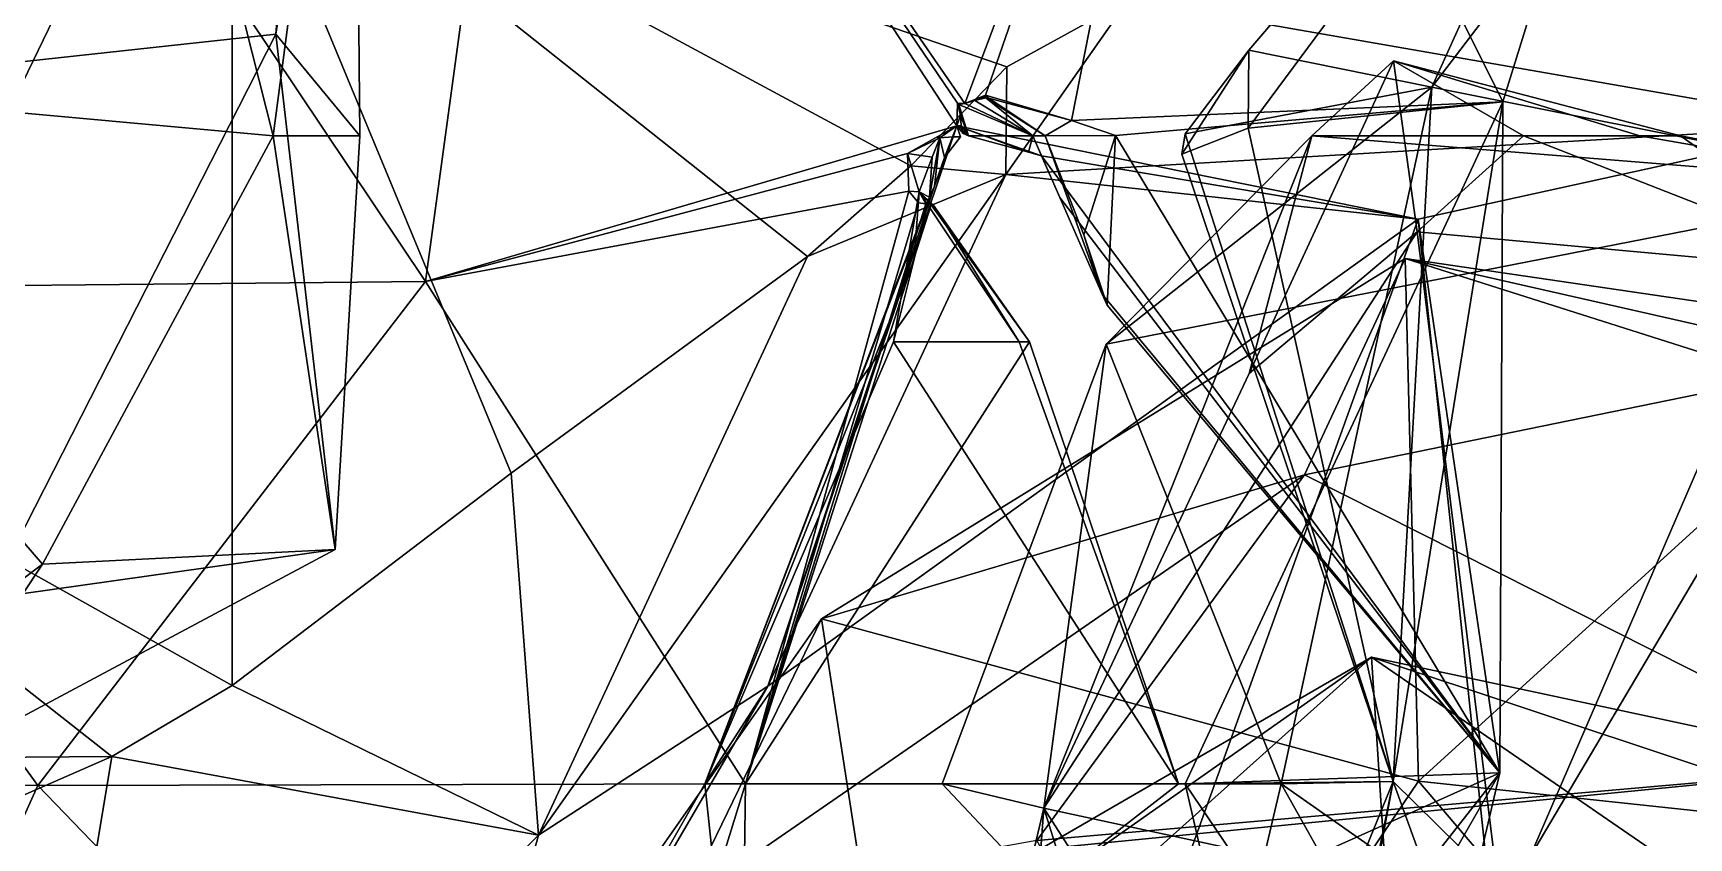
# Model space of a CAD drawing. Extents: x 290083 to 295691, y 4553739 to 4561622.
# Drawn here: x 293964.52 to 294010.05, y 4558566.89 to 4558589.02 of the extents above; entities that cross this region are included whole.
import ezdxf

# ---------------------------------------------------------------- set-up
doc = ezdxf.new("R2010")
doc.units = 0
doc.layers.add('Au_ppm_Pref_-_0_3', color=7, linetype='CONTINUOUS')

msp = doc.modelspace()

# ---------------------------------------------------------------- linework, layer by layer
at = {"layer": 'Au_ppm_Pref_-_0_3'}
for points in [[(293953.223, 4558587.822, 1870.539), (293949.289, 4558604.127, 1876.306), (293964.779, 4558598.936, 1872.58)], [(293954.751, 4558581.989, 1932.895), (293964.779, 4558597.921, 1932.312), (293950.74, 4558604.084, 1934.796)], [(293960.569, 4558587.833, 1853.918), (293972.409, 4558604.015, 1855.412), (293953.945, 4558603.948, 1852.281)], [(293971.201, 4558588.989, 1859.814), (293972.409, 4558604.015, 1855.412), (293960.569, 4558587.833, 1853.918)], [(293964.779, 4558597.921, 1932.312), (293975.309, 4558582.188, 1932.592), (293978.32, 4558604.247, 1935.542)], [(293973.401, 4558604.015, 1859.009), (293971.201, 4558588.989, 1859.814), (293973.349, 4558603.055, 1865.28)], [(293971.201, 4558588.989, 1859.814), (293973.401, 4558604.015, 1859.009), (293972.409, 4558604.015, 1855.412)], [(293989.916, 4558586.473, 1936.64), (293978.32, 4558604.247, 1935.542), (293975.309, 4558582.188, 1932.592)], [(293978.32, 4558604.247, 1935.542), (293989.941, 4558587.088, 1936.5), (293990.144, 4558587.082, 1936.453)], [(293978.32, 4558604.247, 1935.542), (293990.144, 4558587.082, 1936.453), (293996.5, 4558604.015, 1931.247)], [(293978.32, 4558604.247, 1935.542), (293989.916, 4558586.473, 1936.64), (293989.941, 4558587.088, 1936.5)], [(293990.144, 4558587.082, 1936.453), (293990.711, 4558587.314, 1936.196), (293996.5, 4558604.015, 1931.247)], [(293990.711, 4558587.314, 1936.196), (293993.076, 4558586.612, 1935.399), (293996.5, 4558604.015, 1931.247)], [(294004.93, 4558587.131, 1930.744), (293996.5, 4558604.015, 1931.247), (293993.076, 4558586.612, 1935.399)], [(293996.5, 4558604.015, 1931.247), (294004.93, 4558587.131, 1930.744), (294009.589, 4558602.13, 1925.285)], [(294015.54, 4558604.01, 1918.406), (294009.589, 4558602.13, 1925.285), (294002.978, 4558587.532, 1918.117)], [(294015.54, 4558604.01, 1918.406), (294002.978, 4558587.532, 1918.117), (294016.436, 4558584.844, 1913.021)], [(293971.121, 4558586.197, 1867.937), (293967.643, 4558599.965, 1870.887), (293973.349, 4558603.055, 1865.28)], [(293973.349, 4558603.055, 1865.28), (293973.508, 4558586.197, 1864.948), (293971.121, 4558586.197, 1867.937)], [(293973.508, 4558586.197, 1864.948), (293973.349, 4558603.055, 1865.28), (293971.201, 4558588.989, 1859.814)], [(293971.052, 4558601.734, 1882.766), (293963.517, 4558586.197, 1882.766), (293963.05, 4558590.416, 1886.484)], [(293963.448, 4558589.664, 1878.61), (293963.517, 4558586.197, 1882.766), (293971.052, 4558601.734, 1882.766)], [(294009.589, 4558602.13, 1925.285), (293997.93, 4558586.404, 1925.764), (293997.949, 4558588.55, 1924.481)], [(294009.589, 4558602.13, 1925.285), (294004.93, 4558587.131, 1930.744), (293997.93, 4558586.404, 1925.764)], [(294002.978, 4558587.532, 1918.117), (294009.589, 4558602.13, 1925.285), (293997.949, 4558588.55, 1924.481)], [(293967.643, 4558599.965, 1870.887), (293953.223, 4558587.822, 1870.539), (293964.779, 4558598.936, 1872.58)], [(293953.223, 4558587.822, 1870.539), (293967.643, 4558599.965, 1870.887), (293971.121, 4558586.197, 1867.937)], [(293954.751, 4558581.989, 1932.895), (293975.309, 4558582.188, 1932.592), (293964.779, 4558597.921, 1932.312)], [(293941.199, 4558595.43, 1952.578), (293970, 4558595.43, 1949.529), (293947.701, 4558585.429, 1952.728)], [(293947.701, 4558585.429, 1952.728), (293970, 4558595.43, 1949.529), (293949.798, 4558582.412, 1952.759)], [(293949.798, 4558582.412, 1952.759), (293970, 4558595.43, 1949.529), (293970, 4558571.083, 1951.569)], [(293970, 4558595.43, 1949.529), (293977.664, 4558576.923, 1950.701), (293970, 4558571.083, 1951.569)], [(293970, 4558595.43, 1949.529), (293985.812, 4558582.88, 1949.8), (293977.664, 4558576.923, 1950.701)], [(293988.656, 4558585.369, 1949.585), (293985.812, 4558582.88, 1949.8), (293970, 4558595.43, 1949.529)], [(293991.292, 4558588.087, 1949.362), (293988.656, 4558585.369, 1949.585), (293970, 4558595.43, 1949.529)], [(293994.632, 4558589.921, 1949.17), (293991.292, 4558588.087, 1949.362), (293970, 4558595.43, 1949.529)], [(293994.632, 4558589.921, 1949.17), (294011.317, 4558591.76, 1948.618), (294014.367, 4558586.491, 1947.873)], [(293994.632, 4558589.921, 1949.17), (293991.265, 4558585.128, 1948.774), (293991.292, 4558588.087, 1949.362)], [(293991.265, 4558585.128, 1948.774), (293994.632, 4558589.921, 1949.17), (294014.367, 4558586.491, 1947.873)], [(293963.286, 4558573.475, 1860.004), (293971.201, 4558588.989, 1859.814), (293960.569, 4558587.833, 1853.918)], [(293972.826, 4558574.818, 1864.948), (293971.201, 4558588.989, 1859.814), (293963.286, 4558573.475, 1860.004)], [(293972.826, 4558574.818, 1864.948), (293973.508, 4558586.197, 1864.948), (293971.201, 4558588.989, 1859.814)], [(293997.949, 4558588.55, 1924.481), (293996.103, 4558585.688, 1924.342), (293996.201, 4558586.248, 1924.103)], [(293997.93, 4558586.404, 1925.764), (293996.103, 4558585.688, 1924.342), (293997.949, 4558588.55, 1924.481)], [(293996.201, 4558586.248, 1924.103), (294002.978, 4558587.532, 1918.117), (293997.949, 4558588.55, 1924.481)], [(293991.292, 4558588.087, 1949.362), (293991.265, 4558585.128, 1948.774), (293988.656, 4558585.369, 1949.585)], [(294002.577, 4558583.555, 1905.643), (294001.92, 4558588.256, 1906.572), (293997.954, 4558579.659, 1906.523)], [(293999.68, 4558586.197, 1907.889), (293997.954, 4558579.659, 1906.523), (294001.92, 4558588.256, 1906.572)], [(294001.92, 4558588.256, 1906.572), (294008.692, 4558586.197, 1909.406), (293999.68, 4558586.197, 1907.889)], [(294002.577, 4558583.555, 1905.643), (294005.495, 4558586.197, 1905.148), (294001.92, 4558588.256, 1906.572)], [(294001.92, 4558588.256, 1906.572), (294009.813, 4558586.197, 1906.523), (294008.692, 4558586.197, 1909.406)], [(294001.92, 4558588.256, 1906.572), (294005.495, 4558586.197, 1905.148), (294009.813, 4558586.197, 1906.523)], [(293953.223, 4558587.822, 1870.539), (293964.779, 4558574.415, 1868.875), (293956.76, 4558568.379, 1867.107)], [(293953.223, 4558587.822, 1870.539), (293971.121, 4558586.197, 1867.937), (293964.779, 4558574.415, 1868.875)], [(293990.144, 4558587.082, 1936.453), (293990.417, 4558587.162, 1936.335), (293990.711, 4558587.314, 1936.196)], [(293992.012, 4558586.197, 1937.179), (293990.417, 4558587.162, 1936.335), (293990.144, 4558587.082, 1936.453)], [(293990.711, 4558587.314, 1936.196), (293990.417, 4558587.162, 1936.335), (293990.671, 4558587.266, 1936.22)], [(293990.417, 4558587.162, 1936.335), (293990.713, 4558587.237, 1936.22), (293990.671, 4558587.266, 1936.22)], [(293990.713, 4558587.237, 1936.22), (293990.417, 4558587.162, 1936.335), (293992.012, 4558586.197, 1937.179)], [(293990.671, 4558587.266, 1936.22), (293990.713, 4558587.237, 1936.22), (293990.711, 4558587.314, 1936.196)], [(293990.711, 4558587.314, 1936.196), (293990.796, 4558587.229, 1936.178), (293993.076, 4558586.612, 1935.399)], [(293990.713, 4558587.237, 1936.22), (293990.796, 4558587.229, 1936.178), (293990.711, 4558587.314, 1936.196)], [(293990.796, 4558587.229, 1936.178), (293990.713, 4558587.237, 1936.22), (293992.344, 4558586.197, 1936.22)], [(293990.713, 4558587.237, 1936.22), (293992.012, 4558586.197, 1937.179), (293992.344, 4558586.197, 1936.22)], [(293993.076, 4558586.612, 1935.399), (293990.796, 4558587.229, 1936.178), (293992.344, 4558586.197, 1936.22)], [(294016.436, 4558584.844, 1913.021), (294002.978, 4558587.532, 1918.117), (293994.029, 4558580.467, 1912.463)], [(293994.029, 4558580.467, 1912.463), (294002.978, 4558587.532, 1918.117), (293998.837, 4558568.379, 1917.161)], [(293996.201, 4558586.248, 1924.103), (294001.917, 4558568.449, 1924.384), (294002.978, 4558587.532, 1918.117)], [(294001.917, 4558568.449, 1924.384), (293998.837, 4558568.379, 1917.161), (294002.978, 4558587.532, 1918.117)], [(293989.941, 4558587.088, 1936.5), (293989.916, 4558586.473, 1936.64), (293990.021, 4558586.753, 1936.554)], [(293990.037, 4558586.478, 1936.592), (293990.021, 4558586.753, 1936.554), (293989.916, 4558586.473, 1936.64)], [(293990.144, 4558587.082, 1936.453), (293989.941, 4558587.088, 1936.5), (293990.037, 4558587.066, 1936.482)], [(293989.97, 4558587.038, 1936.504), (293989.941, 4558587.088, 1936.5), (293990.021, 4558586.753, 1936.554)], [(293989.941, 4558587.088, 1936.5), (293989.97, 4558587.038, 1936.504), (293989.978, 4558587.051, 1936.505)], [(293990.037, 4558587.066, 1936.482), (293989.941, 4558587.088, 1936.5), (293989.978, 4558587.051, 1936.505)], [(293989.978, 4558587.051, 1936.505), (293989.97, 4558587.038, 1936.504), (293990.021, 4558586.753, 1936.554)], [(293990.144, 4558587.082, 1936.453), (293990.037, 4558587.066, 1936.482), (293989.978, 4558587.051, 1936.505)], [(293990.144, 4558587.082, 1936.453), (293989.978, 4558587.051, 1936.505), (293992.012, 4558586.197, 1937.179)], [(293990.021, 4558586.753, 1936.554), (293990.242, 4558586.197, 1936.684), (293989.978, 4558587.051, 1936.505)], [(293990.242, 4558586.197, 1936.684), (293992.012, 4558586.197, 1937.179), (293989.978, 4558587.051, 1936.505)], [(293990.037, 4558586.478, 1936.592), (293990.242, 4558586.197, 1936.684), (293990.021, 4558586.753, 1936.554)], [(293993.076, 4558586.612, 1935.399), (293994.282, 4558586.201, 1935.066), (294004.93, 4558587.131, 1930.744)], [(293994.282, 4558586.201, 1935.066), (294004.845, 4558568.681, 1936.357), (294004.93, 4558587.131, 1930.744)], [(294004.845, 4558568.681, 1936.357), (293996.198, 4558568.379, 1930.281), (294004.93, 4558587.131, 1930.744)], [(293996.198, 4558568.379, 1930.281), (294001.917, 4558568.449, 1924.384), (294004.93, 4558587.131, 1930.744)], [(294004.93, 4558587.131, 1930.744), (294001.917, 4558568.449, 1924.384), (293997.93, 4558586.404, 1925.764)], [(293989.916, 4558586.473, 1936.64), (293975.309, 4558582.188, 1932.592), (293988.56, 4558585.71, 1936.22)], [(293989.916, 4558586.473, 1936.64), (293989.309, 4558584.809, 1936.998), (293984.722, 4558571.069, 1942.159)], [(293989.916, 4558586.473, 1936.64), (293984.722, 4558571.069, 1942.159), (294002.598, 4558583.901, 1942.041)], [(293989.916, 4558586.473, 1936.64), (293988.56, 4558585.71, 1936.22), (293989.451, 4558586.139, 1936.487)], [(293989.916, 4558586.473, 1936.64), (293989.581, 4558585.597, 1936.748), (293989.309, 4558584.809, 1936.998)], [(293989.916, 4558586.473, 1936.64), (293989.451, 4558586.139, 1936.487), (293989.817, 4558586.165, 1936.579)], [(293990.018, 4558586.17, 1936.633), (293989.581, 4558585.597, 1936.748), (293989.916, 4558586.473, 1936.64)], [(293989.916, 4558586.473, 1936.64), (293989.817, 4558586.165, 1936.579), (293990.018, 4558586.17, 1936.633)], [(293990.037, 4558586.478, 1936.592), (293989.916, 4558586.473, 1936.64), (293990.097, 4558586.257, 1936.636)], [(293991.886, 4558585.745, 1937.331), (293990.242, 4558586.197, 1936.684), (293989.916, 4558586.473, 1936.64)], [(293992.243, 4558585.646, 1937.471), (293991.886, 4558585.745, 1937.331), (293989.916, 4558586.473, 1936.64)], [(293989.916, 4558586.473, 1936.64), (293990.242, 4558586.197, 1936.684), (293990.097, 4558586.257, 1936.636)], [(293992.243, 4558585.646, 1937.471), (293989.916, 4558586.473, 1936.64), (294002.598, 4558583.901, 1942.041)], [(293990.097, 4558586.257, 1936.636), (293990.242, 4558586.197, 1936.684), (293990.037, 4558586.478, 1936.592)], [(294014.367, 4558586.491, 1947.873), (294002.598, 4558583.901, 1942.041), (293991.265, 4558585.128, 1948.774)], [(293994.282, 4558586.201, 1935.066), (293993.076, 4558586.612, 1935.399), (293992.344, 4558586.197, 1936.22)], [(293997.93, 4558586.404, 1925.764), (294001.917, 4558568.449, 1924.384), (293996.103, 4558585.688, 1924.342)], [(294004.705, 4558564.124, 1946.607), (294002.598, 4558583.901, 1942.041), (294014.367, 4558586.491, 1947.873)], [(294014.367, 4558586.491, 1947.873), (294023.074, 4558570.391, 1949.375), (294004.705, 4558564.124, 1946.607)], [(293972.826, 4558574.818, 1864.948), (293964.779, 4558574.415, 1868.875), (293971.121, 4558586.197, 1867.937)], [(293972.826, 4558574.818, 1864.948), (293971.121, 4558586.197, 1867.937), (293973.508, 4558586.197, 1864.948)], [(293989.451, 4558586.139, 1936.487), (293988.56, 4558585.71, 1936.22), (293989.24, 4558585.611, 1936.372)], [(293989.451, 4558586.139, 1936.487), (293989.24, 4558585.611, 1936.372), (293989.164, 4558584.508, 1936.882)], [(293989.451, 4558586.139, 1936.487), (293989.164, 4558584.508, 1936.882), (293989.309, 4558584.809, 1936.998)], [(293989.581, 4558585.597, 1936.748), (293989.451, 4558586.139, 1936.487), (293989.309, 4558584.809, 1936.998)], [(293989.817, 4558586.165, 1936.579), (293989.451, 4558586.139, 1936.487), (293989.581, 4558585.597, 1936.748)], [(293990.018, 4558586.17, 1936.633), (293989.817, 4558586.165, 1936.579), (293989.581, 4558585.597, 1936.748)], [(293990.242, 4558586.197, 1936.684), (293991.886, 4558585.745, 1937.331), (293992.012, 4558586.197, 1937.179)], [(293991.886, 4558585.745, 1937.331), (293992.243, 4558585.646, 1937.471), (293992.012, 4558586.197, 1937.179)], [(293993.916, 4558581.838, 1936.624), (293992.344, 4558586.197, 1936.22), (293992.012, 4558586.197, 1937.179)], [(293992.747, 4558584.499, 1937.216), (293993.916, 4558581.838, 1936.624), (293992.012, 4558586.197, 1937.179)], [(293992.243, 4558585.646, 1937.471), (293992.747, 4558584.499, 1937.216), (293992.012, 4558586.197, 1937.179)], [(293999.68, 4558586.197, 1907.889), (293994.029, 4558580.467, 1912.463), (293992.309, 4558567.708, 1906.912)], [(293999.68, 4558586.197, 1907.889), (293992.309, 4558567.708, 1906.912), (293997.954, 4558579.659, 1906.523)], [(293993.414, 4558583.474, 1936.22), (293994.282, 4558586.201, 1935.066), (293992.344, 4558586.197, 1936.22)], [(293992.344, 4558586.197, 1936.22), (293993.916, 4558581.838, 1936.624), (293993.414, 4558583.474, 1936.22)], [(293994.282, 4558586.201, 1935.066), (293993.414, 4558583.474, 1936.22), (293994.054, 4558581.541, 1936.561)], [(294016.436, 4558584.844, 1913.021), (293994.029, 4558580.467, 1912.463), (293999.68, 4558586.197, 1907.889)], [(294004.845, 4558568.681, 1936.357), (293994.282, 4558586.201, 1935.066), (293994.054, 4558581.541, 1936.561)], [(293996.103, 4558585.688, 1924.342), (294001.917, 4558568.449, 1924.384), (293996.201, 4558586.248, 1924.103)], [(294016.436, 4558584.844, 1913.021), (293999.68, 4558586.197, 1907.889), (294008.692, 4558586.197, 1909.406)], [(294002.577, 4558583.555, 1905.643), (294015.176, 4558582.414, 1901.845), (294005.495, 4558586.197, 1905.148)], [(294009.813, 4558586.197, 1906.523), (294005.495, 4558586.197, 1905.148), (294015.176, 4558582.414, 1901.845)], [(294016.436, 4558584.844, 1913.021), (294008.692, 4558586.197, 1909.406), (294009.813, 4558586.197, 1906.523)], [(294016.436, 4558584.844, 1913.021), (294009.813, 4558586.197, 1906.523), (294025.661, 4558583.206, 1906.523)], [(294009.813, 4558586.197, 1906.523), (294015.176, 4558582.414, 1901.845), (294025.661, 4558583.206, 1906.523)], [(293988.56, 4558585.71, 1936.22), (293975.309, 4558582.188, 1932.592), (293988.597, 4558584.671, 1936.103)], [(293991.265, 4558585.128, 1948.774), (293985.812, 4558582.88, 1949.8), (293988.656, 4558585.369, 1949.585)], [(293988.56, 4558585.71, 1936.22), (293988.597, 4558584.671, 1936.103), (293988.885, 4558584.651, 1936.22)], [(293988.885, 4558584.651, 1936.22), (293989.24, 4558585.611, 1936.372), (293988.56, 4558585.71, 1936.22)], [(293988.885, 4558584.651, 1936.22), (293989.164, 4558584.508, 1936.882), (293989.24, 4558585.611, 1936.372)], [(294004.845, 4558568.681, 1936.357), (293992.747, 4558584.499, 1937.216), (293992.243, 4558585.646, 1937.471)], [(294004.845, 4558568.681, 1936.357), (293992.243, 4558585.646, 1937.471), (294002.598, 4558583.901, 1942.041)], [(293991.265, 4558585.128, 1948.774), (293978.415, 4558566.97, 1948.068), (293985.812, 4558582.88, 1949.8)], [(293984.722, 4558571.069, 1942.159), (293978.415, 4558566.97, 1948.068), (293991.265, 4558585.128, 1948.774)], [(293984.722, 4558571.069, 1942.159), (293991.265, 4558585.128, 1948.774), (294002.598, 4558583.901, 1942.041)], [(293988.597, 4558584.671, 1936.103), (293975.309, 4558582.188, 1932.592), (293984.114, 4558568.379, 1933.045)], [(293989.309, 4558584.809, 1936.998), (293989.164, 4558584.508, 1936.882), (293982.995, 4558568.379, 1938.867)], [(293989.309, 4558584.809, 1936.998), (293982.995, 4558568.379, 1938.867), (293984.722, 4558571.069, 1942.159)], [(293988.744, 4558582.807, 1937.044), (293982.995, 4558568.379, 1938.867), (293989.164, 4558584.508, 1936.882)], [(293988.866, 4558584.351, 1936.129), (293988.597, 4558584.671, 1936.103), (293984.114, 4558568.379, 1933.045)], [(293988.744, 4558582.807, 1937.044), (293988.885, 4558584.651, 1936.22), (293988.181, 4558580.53, 1937.262)], [(293991.63, 4558580.53, 1936.56), (293988.181, 4558580.53, 1937.262), (293988.885, 4558584.651, 1936.22)], [(293988.597, 4558584.671, 1936.103), (293988.866, 4558584.351, 1936.129), (293988.885, 4558584.651, 1936.22)], [(293989.164, 4558584.508, 1936.882), (293988.885, 4558584.651, 1936.22), (293988.744, 4558582.807, 1937.044)], [(293988.866, 4558584.351, 1936.129), (293989.063, 4558584.321, 1936.173), (293988.885, 4558584.651, 1936.22)], [(293989.063, 4558584.321, 1936.173), (293989.218, 4558584.297, 1936.207), (293988.885, 4558584.651, 1936.22)], [(293989.218, 4558584.297, 1936.207), (293989.265, 4558584.297, 1936.22), (293988.885, 4558584.651, 1936.22)], [(293989.265, 4558584.297, 1936.22), (293991.63, 4558580.53, 1936.56), (293988.885, 4558584.651, 1936.22)], [(294004.845, 4558568.681, 1936.357), (293993.916, 4558581.838, 1936.624), (293992.747, 4558584.499, 1937.216)], [(293989.063, 4558584.321, 1936.173), (293988.866, 4558584.351, 1936.129), (293984.114, 4558568.379, 1933.045)], [(293989.218, 4558584.297, 1936.207), (293989.063, 4558584.321, 1936.173), (293984.114, 4558568.379, 1933.045)], [(293984.114, 4558568.379, 1933.045), (293991.918, 4558580.53, 1936.502), (293989.218, 4558584.297, 1936.207)], [(293991.918, 4558580.53, 1936.502), (293989.265, 4558584.297, 1936.22), (293989.218, 4558584.297, 1936.207)], [(293989.265, 4558584.297, 1936.22), (293991.918, 4558580.53, 1936.502), (293991.63, 4558580.53, 1936.56)], [(294002.577, 4558583.555, 1905.643), (293997.954, 4558579.659, 1906.523), (293992.309, 4558567.708, 1906.912)], [(294002.577, 4558583.555, 1905.643), (293992.309, 4558567.708, 1906.912), (294004.863, 4558564.997, 1901.419)], [(294004.845, 4558568.681, 1936.357), (294002.598, 4558583.901, 1942.041), (293995.629, 4558564.542, 1942.159)], [(293995.629, 4558564.542, 1942.159), (294002.598, 4558583.901, 1942.041), (294004.705, 4558564.124, 1946.607)], [(294002.577, 4558583.555, 1905.643), (294004.863, 4558564.997, 1901.419), (294015.176, 4558582.414, 1901.845)], [(293993.916, 4558581.838, 1936.624), (293994.054, 4558581.541, 1936.561), (293993.414, 4558583.474, 1936.22)], [(293985.812, 4558582.88, 1949.8), (293978.415, 4558566.97, 1948.068), (293977.664, 4558576.923, 1950.701)], [(293988.181, 4558580.53, 1937.262), (293982.995, 4558568.379, 1938.867), (293988.744, 4558582.807, 1937.044)], [(293999.477, 4558576.872, 1818.803), (293986.195, 4558572.917, 1811.033), (294002.241, 4558582.82, 1811.888)], [(294002.241, 4558582.82, 1811.888), (293986.195, 4558572.917, 1811.033), (294002.613, 4558568.454, 1805.556)], [(294012.546, 4558579.55, 1816.458), (293999.477, 4558576.872, 1818.803), (294002.241, 4558582.82, 1811.888)], [(294002.241, 4558582.82, 1811.888), (294002.613, 4558568.454, 1805.556), (294015.176, 4558579.894, 1807.656)], [(294002.241, 4558582.82, 1811.888), (294023.209, 4558579.739, 1811.494), (294012.546, 4558579.55, 1816.458)], [(294023.209, 4558579.739, 1811.494), (294002.241, 4558582.82, 1811.888), (294015.176, 4558579.894, 1807.656)], [(293966.69, 4558569.135, 1952.083), (293949.798, 4558582.412, 1952.759), (293970, 4558571.083, 1951.569)], [(293958.441, 4558569.065, 1952.962), (293949.798, 4558582.412, 1952.759), (293966.69, 4558569.135, 1952.083)], [(293954.751, 4558581.989, 1932.895), (293964.652, 4558568.338, 1929.951), (293975.309, 4558582.188, 1932.592)], [(293975.309, 4558582.188, 1932.592), (293964.652, 4558568.338, 1929.951), (293984.114, 4558568.379, 1933.045)], [(294004.863, 4558564.997, 1901.419), (294022.288, 4558568.379, 1903.171), (294015.176, 4558582.414, 1901.845)], [(293954.751, 4558581.989, 1932.895), (293946.231, 4558568.379, 1933.415), (293964.652, 4558568.338, 1929.951)], [(294004.845, 4558568.681, 1936.357), (293994.054, 4558581.541, 1936.561), (293993.916, 4558581.838, 1936.624)], [(293996.012, 4558568.379, 1936.22), (293982.995, 4558568.379, 1938.867), (293988.181, 4558580.53, 1937.262)], [(293996.012, 4558568.379, 1936.22), (293991.918, 4558580.53, 1936.502), (293984.114, 4558568.379, 1933.045)], [(293996.012, 4558568.379, 1936.22), (293988.181, 4558580.53, 1937.262), (293991.63, 4558580.53, 1936.56)], [(293998.837, 4558568.379, 1917.161), (293989.517, 4558568.379, 1912.463), (293994.029, 4558580.467, 1912.463)], [(293994.029, 4558580.467, 1912.463), (293989.517, 4558568.379, 1912.463), (293992.309, 4558567.708, 1906.912)], [(293991.918, 4558580.53, 1936.502), (293996.012, 4558568.379, 1936.22), (293991.63, 4558580.53, 1936.56)], [(294015.176, 4558579.894, 1807.656), (294002.613, 4558568.454, 1805.556), (294026.393, 4558565.919, 1807.027)], [(294012.546, 4558579.55, 1816.458), (294015.378, 4558568.858, 1823.249), (293999.477, 4558576.872, 1818.803)], [(293977.664, 4558576.923, 1950.701), (293978.415, 4558566.97, 1948.068), (293970, 4558571.083, 1951.569)], [(293992.119, 4558566.82, 1821.844), (293982.394, 4558565.082, 1815.987), (293999.477, 4558576.872, 1818.803)], [(293982.394, 4558565.082, 1815.987), (293986.195, 4558572.917, 1811.033), (293999.477, 4558576.872, 1818.803)], [(293992.119, 4558566.82, 1821.844), (293999.477, 4558576.872, 1818.803), (294015.378, 4558568.858, 1823.249)], [(293960.768, 4558568.379, 1864.948), (293964.779, 4558574.415, 1868.875), (293972.826, 4558574.818, 1864.948)], [(293960.768, 4558568.379, 1864.948), (293972.826, 4558574.818, 1864.948), (293963.286, 4558573.475, 1860.004)], [(293960.768, 4558568.379, 1864.948), (293956.76, 4558568.379, 1867.107), (293964.779, 4558574.415, 1868.875)], [(293982.394, 4558565.082, 1815.987), (293972.794, 4558553.768, 1810.355), (293986.195, 4558572.917, 1811.033)], [(293972.794, 4558553.768, 1810.355), (293989.817, 4558549.533, 1805.328), (293986.195, 4558572.917, 1811.033)], [(293986.195, 4558572.917, 1811.033), (293989.817, 4558549.533, 1805.328), (294002.613, 4558568.454, 1805.556)], [(293989.978, 4558561.699, 1833.025), (293983.685, 4558559.461, 1829.312), (294001.319, 4558571.863, 1829.817)], [(294001.319, 4558571.863, 1829.817), (293983.685, 4558559.461, 1829.312), (293992.215, 4558566.583, 1825.026)], [(294002.263, 4558557.375, 1835.723), (293989.978, 4558561.699, 1833.025), (294001.319, 4558571.863, 1829.817)], [(293992.215, 4558566.583, 1825.026), (294015.378, 4558568.858, 1823.249), (294001.319, 4558571.863, 1829.817)], [(294023.28, 4558564.559, 1830.215), (294015.176, 4558562.331, 1833.235), (294001.319, 4558571.863, 1829.817)], [(294023.28, 4558564.559, 1830.215), (294001.319, 4558571.863, 1829.817), (294015.378, 4558568.858, 1823.249)], [(294015.176, 4558562.331, 1833.235), (294002.263, 4558557.375, 1835.723), (294001.319, 4558571.863, 1829.817)], [(293978.415, 4558566.97, 1948.068), (293966.69, 4558569.135, 1952.083), (293970, 4558571.083, 1951.569)], [(293984.722, 4558571.069, 1942.159), (293982.995, 4558568.379, 1938.867), (293974.939, 4558554.285, 1940.507)], [(293984.722, 4558571.069, 1942.159), (293974.939, 4558554.285, 1940.507), (293978.415, 4558566.97, 1948.068)], [(294020, 4558568.346, 1949.684), (294004.705, 4558564.124, 1946.607), (294023.074, 4558570.391, 1949.375)], [(293963.742, 4558567.839, 1952.503), (293958.441, 4558569.065, 1952.962), (293966.69, 4558569.135, 1952.083)], [(293963.956, 4558552.724, 1947.605), (293963.742, 4558567.839, 1952.503), (293966.69, 4558569.135, 1952.083)], [(293963.956, 4558552.724, 1947.605), (293966.69, 4558569.135, 1952.083), (293978.415, 4558566.97, 1948.068)], [(294004.845, 4558568.681, 1936.357), (293994.465, 4558550.561, 1938.335), (293990.61, 4558550.561, 1936.22)], [(294002.577, 4558558.952, 1933.078), (294004.845, 4558568.681, 1936.357), (293990.61, 4558550.561, 1936.22)], [(293996.307, 4558559.429, 1823.373), (293992.119, 4558566.82, 1821.844), (294015.378, 4558568.858, 1823.249)], [(294015.378, 4558568.858, 1823.249), (293992.215, 4558566.583, 1825.026), (293996.307, 4558559.429, 1823.373)], [(294004.845, 4558568.681, 1936.357), (293995.629, 4558564.542, 1942.159), (293994.465, 4558550.561, 1938.335)], [(294002.577, 4558558.952, 1933.078), (293996.198, 4558568.379, 1930.281), (294004.845, 4558568.681, 1936.357)], [(293946.231, 4558568.379, 1933.415), (293957.377, 4558552.216, 1931.409), (293964.652, 4558568.338, 1929.951)], [(293957.377, 4558552.216, 1931.409), (293979.376, 4558553.071, 1929.315), (293964.652, 4558568.338, 1929.951)], [(293964.652, 4558568.338, 1929.951), (293979.376, 4558553.071, 1929.315), (293984.114, 4558568.379, 1933.045)], [(293983.977, 4558559.048, 1936.22), (293974.939, 4558554.285, 1940.507), (293982.995, 4558568.379, 1938.867)], [(293983.977, 4558559.048, 1936.22), (293984.114, 4558568.379, 1933.045), (293979.376, 4558553.071, 1929.315)], [(293996.012, 4558568.379, 1936.22), (293983.977, 4558559.048, 1936.22), (293982.995, 4558568.379, 1938.867)], [(293996.012, 4558568.379, 1936.22), (293984.114, 4558568.379, 1933.045), (293983.977, 4558559.048, 1936.22)], [(293998.837, 4558568.379, 1917.161), (293996.975, 4558560.456, 1912.463), (293989.517, 4558568.379, 1912.463)], [(293989.517, 4558568.379, 1912.463), (293996.975, 4558560.456, 1912.463), (293992.309, 4558567.708, 1906.912)], [(294017.451, 4558551.031, 1804.686), (294002.613, 4558568.454, 1805.556), (293989.817, 4558549.533, 1805.328)], [(294007.608, 4558552.76, 1917.559), (294001.917, 4558568.449, 1924.384), (293994.615, 4558550.561, 1924.341)], [(293998.584, 4558550.561, 1928.398), (293994.615, 4558550.561, 1924.341), (294001.917, 4558568.449, 1924.384)], [(293999.24, 4558555.28, 1930.281), (294001.917, 4558568.449, 1924.384), (293996.198, 4558568.379, 1930.281)], [(294002.577, 4558558.952, 1933.078), (293999.24, 4558555.28, 1930.281), (293996.198, 4558568.379, 1930.281)], [(294007.608, 4558552.76, 1917.559), (293996.975, 4558560.456, 1912.463), (293998.837, 4558568.379, 1917.161)], [(293999.24, 4558555.28, 1930.281), (293998.584, 4558550.561, 1928.398), (294001.917, 4558568.449, 1924.384)], [(294009.763, 4558560.723, 1918.402), (293998.837, 4558568.379, 1917.161), (294001.917, 4558568.449, 1924.384)], [(294009.763, 4558560.723, 1918.402), (294007.608, 4558552.76, 1917.559), (293998.837, 4558568.379, 1917.161)], [(294009.763, 4558560.723, 1918.402), (294001.917, 4558568.449, 1924.384), (294007.608, 4558552.76, 1917.559)], [(294017.451, 4558551.031, 1804.686), (294026.393, 4558565.919, 1807.027), (294002.613, 4558568.454, 1805.556)], [(294020, 4558568.346, 1949.684), (294011.534, 4558563.145, 1950.202), (294004.705, 4558564.124, 1946.607)], [(294004.863, 4558564.997, 1901.419), (294021.069, 4558558.894, 1900.584), (294022.288, 4558568.379, 1903.171)], [(293997.697, 4558550.561, 1911.291), (293988.24, 4558550.561, 1906.523), (293992.309, 4558567.708, 1906.912)], [(293992.309, 4558567.708, 1906.912), (293988.24, 4558550.561, 1906.523), (293991.033, 4558550.51, 1900.668)], [(294004.863, 4558564.997, 1901.419), (293992.309, 4558567.708, 1906.912), (293991.033, 4558550.51, 1900.668)], [(293992.309, 4558567.708, 1906.912), (293996.975, 4558560.456, 1912.463), (293997.697, 4558550.561, 1911.291)], [(293963.956, 4558552.724, 1947.605), (293978.415, 4558566.97, 1948.068), (293974.939, 4558554.285, 1940.507)]]:
    msp.add_3dface(points, dxfattribs=at)

doc.saveas('drawing.dxf')
